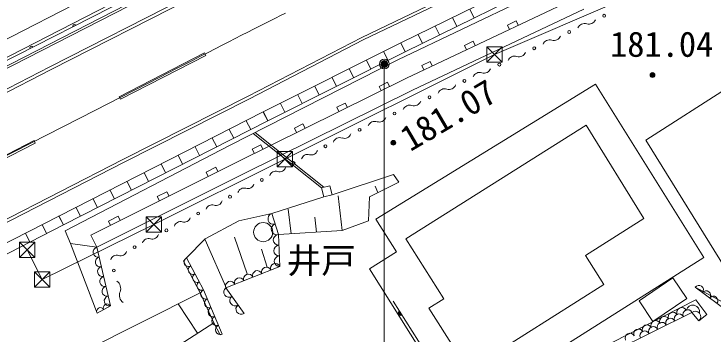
# Model space of a CAD drawing. Units: millimetres, scale not verified. Extents: x 40000 to 680000, y 20000 to 380000.
# Drawn here: x 342446 to 378968, y 267850 to 284593 of the extents above; entities that cross this region are included whole.
import ezdxf
from ezdxf.enums import TextEntityAlignment as Align

# ---------------------------------------------------------------- set-up
doc = ezdxf.new("R2010")
doc.units = ezdxf.units.MM
doc.header["$LTSCALE"] = 1000
doc.linetypes.add('CHAIN', pattern=[18.5, 12, -1.5, 3.5, -1.5])
for name, color, linetype, lineweight in [('M-BGD', 7, 'Continuous', 13), ('M-BMK', 2, 'CHAIN', 13), ('M-STR-STRC', 7, 'Continuous', 13)]:
    doc.layers.add(name, color=color, linetype=linetype, lineweight=lineweight)
doc.styles.add('ＭＳ ゴシック', font='')
doc.styles.get('ＭＳ ゴシック').set_extended_font_data('MS Gothic')

# ---------------------------------------------------------------- blocks, each defined once
blk = doc.blocks.new('filled_dot')
at = {"color": 0, "linetype": 'Continuous', "lineweight": -2, "const_width": 1.25}
blk.add_lwpolyline([(-0.625, 0, 1), (0.625, 0, 1)], format="xyb", close=True, dxfattribs=at)

msp = doc.modelspace()

# ---------------------------------------------------------------- linework, layer by layer
at = {"layer": 'M-BGD', "color": 30}
for p, q in [((385367, 290159), (367521, 282478)), ((367921, 282878), (367121, 282878)), ((367121, 282878), (367121, 282078)), ((367921, 282878), (367121, 282078)), ((367121, 282878), (367921, 282078)), ((367921, 282078), (367921, 282878)), ((367521, 282478), (356583, 277026)), ((367121, 282078), (367921, 282078)), ((356983, 277426), (356183, 277426)), ((356183, 277426), (356183, 276626)), ((356983, 277426), (356183, 276626)), ((356183, 277426), (356983, 276626)), ((356983, 276626), (356983, 277426)), ((356583, 277026), (349746, 273618)), ((356183, 276626), (356983, 276626)), ((350146, 274018), (349346, 274018)), ((349346, 274018), (349346, 273218)), ((350146, 274018), (349346, 273218)), ((349346, 274018), (350146, 273218)), ((350146, 273218), (350146, 274018)), ((349746, 273618), (343914, 270746)), ((349346, 273218), (350146, 273218)), ((343527, 272685), (342727, 272685)), ((342727, 272685), (342727, 271885)), ((343527, 272685), (342727, 271885)), ((342727, 272685), (343527, 271885)), ((343527, 271885), (343527, 272685)), ((343914, 270746), (343127, 272285)), ((342727, 271885), (343527, 271885)), ((344314, 271146), (343514, 271146)), ((343514, 271146), (343514, 270346)), ((344314, 271146), (343514, 270346)), ((343514, 271146), (344314, 270346)), ((344314, 270346), (344314, 271146)), ((343514, 270346), (344314, 270346))]:
    msp.add_line(p, q, dxfattribs=at)
at = {"layer": 'M-BGD'}
for p, q in [((334146, 279220), (353867, 289348)), ((334437, 278425), (353100, 288000)), ((334570, 278021), (353257, 287624)), ((334616, 277932), (353303, 287535)), ((352293, 287380), (334417, 278287)), ((360598, 283376), (366830, 286371)), ((371419, 286502), (362468, 282211)), ((360665, 283241), (366894, 286235)), ((362624, 283084), (368028, 285735)), ((351562, 285529), (344315, 281836)), ((351630, 285395), (344383, 281702)), ((362856, 282618), (368252, 285265)), ((371884, 285486), (362928, 281249)), ((375417, 278006), (386991, 285475)), ((363232, 280619), (372174, 284849)), ((366224, 284850), (366453, 284383)), ((365325, 284409), (365554, 283942)), ((368195, 284017), (368643, 284229)), ((368643, 284229), (368750, 284003)), ((364425, 283967), (364654, 283500)), ((368195, 284017), (368302, 283791)), ((363526, 283526), (363755, 283059)), ((354659, 280304), (360598, 283376)), ((354727, 280171), (360665, 283241)), ((355453, 279482), (362624, 283084)), ((362622, 283083), (362856, 282618)), ((362627, 283085), (362856, 282618)), ((365956, 282958), (366403, 283170)), ((366403, 283170), (366510, 282944)), ((365956, 282958), (366062, 282732)), ((347936, 280281), (352389, 282563)), ((352458, 282430), (348004, 280147)), ((352389, 282563), (352458, 282430)), ((355688, 279018), (362856, 282618)), ((361726, 282633), (361960, 282168)), ((362468, 282211), (353691, 277727)), ((360830, 282183), (361064, 281718)), ((361695, 282157), (361664, 282111)), ((361664, 282111), (361665, 282078)), ((361665, 282078), (361681, 282046)), ((361681, 282046), (361745, 282001)), ((361743, 282174), (361695, 282157)), ((361774, 282173), (361743, 282174)), ((361745, 282001), (361777, 281968)), ((361836, 282144), (361774, 282173)), ((361777, 281968), (361822, 281939)), ((361852, 282111), (361836, 282144)), ((361852, 282078), (361852, 282111)), ((363716, 281899), (364164, 282110)), ((364164, 282110), (364271, 281885)), ((344315, 281836), (333947, 276506)), ((344384, 281703), (334015, 276372)), ((359934, 281732), (360168, 281268)), ((361665, 281866), (361664, 281897)), ((361675, 281841), (361665, 281866)), ((361696, 281813), (361675, 281841)), ((361743, 281798), (361696, 281813)), ((361776, 281798), (361743, 281798)), ((361801, 281805), (361776, 281798)), ((361837, 281828), (361801, 281805)), ((361822, 281939), (361853, 281889)), ((361852, 281861), (361837, 281828)), ((361853, 281889), (361852, 281861)), ((363716, 281899), (363823, 281673)), ((362928, 281249), (354105, 276889)), ((359038, 281282), (359272, 280818)), ((361318, 273887), (372778, 280940)), ((361493, 280819), (361935, 281037)), ((361935, 281037), (362045, 280813)), ((378432, 271887), (372778, 280940)), ((354417, 276263), (363232, 280619)), ((358142, 280832), (358376, 280368)), ((361493, 280819), (361604, 280595)), ((348004, 280147), (347936, 280281)), ((348118, 277005), (354659, 280304)), ((348186, 276871), (354727, 280171)), ((357247, 280382), (357480, 279918)), ((356351, 279932), (356584, 279468)), ((359288, 279729), (359729, 279947)), ((359729, 279947), (359840, 279723)), ((344783, 274057), (355453, 279482)), ((355452, 279481), (355688, 279018)), ((355455, 279482), (355688, 279018)), ((359288, 279729), (359399, 279505)), ((345020, 273594), (355688, 279018)), ((354563, 279029), (354799, 278566)), ((357082, 278639), (357524, 278857)), ((357524, 278857), (357634, 278633)), ((362895, 272865), (372294, 278796)), ((372294, 278796), (375303, 273925)), ((353674, 278577), (353910, 278114)), ((358497, 275527), (354927, 278358)), ((358615, 275560), (355024, 278408)), ((357082, 278639), (357193, 278415)), ((339045, 275719), (343489, 277989)), ((343489, 277989), (343558, 277856)), ((352785, 278125), (353021, 277662)), ((380078, 270472), (375417, 278006)), ((343558, 277856), (339114, 275586)), ((353691, 277727), (345108, 273279)), ((351896, 277673), (352132, 277210)), ((354877, 277549), (355318, 277767)), ((355318, 277767), (355429, 277543)), ((351007, 277222), (351243, 276758)), ((354877, 277549), (354988, 277325)), ((338059, 271842), (348118, 277005)), ((338127, 271709), (348186, 276871)), ((354105, 276889), (346462, 273052)), ((350118, 276770), (350354, 276306)), ((352464, 276345), (352974, 276601)), ((352974, 276601), (353086, 276377)), ((346776, 272426), (354417, 276263)), ((349229, 276318), (349465, 275854)), ((352464, 276345), (352577, 276122)), ((359040, 275165), (362252, 276229)), ((362252, 276229), (362518, 275825)), ((348340, 275866), (348576, 275402)), ((362518, 275825), (360991, 275061)), ((347451, 275414), (347687, 274950)), ((358929, 275634), (358495, 275532)), ((358495, 275532), (358606, 275062)), ((359040, 275165), (358929, 275634)), ((361424, 275278), (361289, 275619)), ((349917, 275066), (350426, 275322)), ((349917, 275066), (350029, 274842)), ((350426, 275322), (350538, 275098)), ((358606, 275062), (355900, 274184)), ((358606, 275062), (359040, 275165)), ((359568, 273308), (359362, 275108)), ((360991, 275061), (360939, 273804)), ((346562, 274962), (346798, 274498)), ((345673, 274510), (345909, 274046)), ((356905, 273130), (356757, 274419)), ((338669, 270919), (344783, 274057)), ((344782, 274057), (345020, 273594)), ((344784, 274058), (345020, 273594)), ((347369, 273787), (347878, 274043)), ((347878, 274043), (347990, 273819)), ((354171, 273806), (355900, 274184)), ((355900, 274184), (356239, 273086)), ((358237, 273217), (358148, 273988)), ((375303, 273925), (372258, 272004)), ((338912, 270460), (345020, 273594)), ((343910, 273609), (344147, 273147)), ((347369, 273787), (347481, 273563)), ((352418, 272859), (354171, 273806)), ((360939, 273804), (359560, 273305)), ((361318, 273887), (362394, 272182)), ((345108, 273279), (345389, 272626)), ((359560, 273305), (356239, 273086)), ((343037, 273161), (343275, 272699)), ((346462, 273052), (346776, 272426)), ((351439, 271867), (352418, 272859)), ((354614, 271039), (353943, 272953)), ((356239, 273086), (356318, 271417)), ((362895, 272865), (364868, 269739)), ((346779, 268985), (345389, 272626)), ((345389, 272626), (346776, 272426)), ((353556, 270233), (352413, 272814)), ((346776, 272426), (347474, 269367)), ((355647, 271383), (355358, 272330)), ((360992, 271307), (362394, 272182)), ((351288, 271696), (351439, 271867)), ((351439, 271867), (352337, 270210)), ((378432, 271887), (365679, 263832)), ((372258, 272004), (373219, 270482)), ((352160, 270046), (351288, 271696)), ((356318, 271417), (353503, 270307)), ((365679, 263832), (360992, 271307)), ((375055, 269640), (376828, 270828)), ((376828, 270828), (377552, 269749)), ((353503, 270307), (354455, 268979)), ((366152, 266023), (373219, 270482)), ((380118, 269189), (377992, 270343)), ((380254, 268656), (377992, 270343)), ((352160, 270046), (344916, 266417)), ((352868, 268492), (352160, 270046)), ((352337, 270210), (353307, 267893)), ((362225, 269611), (365396, 264622)), ((364083, 269254), (364868, 269739)), ((371137, 266187), (378018, 269690)), ((375779, 268560), (375055, 269640)), ((377552, 269749), (375779, 268560)), ((378018, 269690), (378601, 268917)), ((347474, 269367), (346779, 268985)), ((352028, 267949), (351010, 269470)), ((364083, 269254), (366152, 266023)), ((377818, 269030), (371552, 265939)), ((378175, 268588), (377818, 269030)), ((378601, 268917), (378175, 268588)), ((350307, 266839), (352868, 268492)), ((353196, 267855), (352868, 268492)), ((353307, 267893), (353196, 267855))]:
    msp.add_line(p, q, dxfattribs=at)
for centre, radius in [((373237, 284505), 75), ((371414, 283654), 75), ((369591, 282804), 75), ((361766, 281983), 250), ((367768, 281953), 75), ((375759, 281410), 125), ((375759, 281410), 100), ((375759, 281410), 75), ((375759, 281410), 50), ((375759, 281410), 25), ((365945, 281103), 75), ((364122, 280252), 75), ((362299, 279402), 75), ((360476, 278551), 75), ((362239, 277877), 125), ((362239, 277877), 100), ((362239, 277877), 75), ((358693, 277694), 75), ((362239, 277877), 50), ((362239, 277877), 25), ((357034, 276817), 75), ((355374, 275940), 75), ((353715, 275063), 75), ((352056, 274186), 75), ((355447, 273214), 500), ((350396, 273309), 75), ((348737, 272432), 75), ((347654, 271217), 75)]:
    msp.add_circle(centre, radius, dxfattribs=at)
for centre, radius, start, end in [((372441, 284427), 366, 251.6396, 338.3814), ((345590, 283970), 75, 26.9618, 206.9618), ((372210, 283732), 366, 71.6396, 158.3814), ((370618, 283577), 366, 251.6396, 338.3814), ((370387, 282881), 366, 71.6396, 158.3814), ((343355, 282833), 75, 26.9618, 206.9618), ((368564, 282031), 366, 71.6396, 158.3814), ((368795, 282726), 366, 251.6396, 338.3814), ((366972, 281875), 366, 251.6396, 338.3814), ((366741, 281180), 366, 71.6396, 158.3814), ((365149, 281025), 366, 251.6396, 338.3814), ((364918, 280330), 366, 71.6396, 158.3814), ((363095, 279479), 366, 71.6396, 158.3814), ((363326, 280174), 366, 251.6396, 338.3814), ((361502, 279324), 366, 251.6396, 338.3814), ((361272, 278629), 366, 71.6396, 158.3814), ((359679, 278473), 366, 251.6396, 338.3814), ((359449, 277778), 366, 71.6396, 158.3814), ((357761, 276947), 325, 71.6836, 164.0245), ((357966, 277564), 325, 251.6836, 344.0245), ((356306, 276687), 325, 251.6836, 344.0245), ((356102, 276070), 325, 71.6836, 164.0245), ((354443, 275193), 325, 71.6836, 164.0245), ((354647, 275810), 325, 251.6836, 344.0245), ((352988, 274933), 325, 251.6836, 344.0245), ((352783, 274316), 325, 71.6836, 164.0245), ((351328, 274057), 325, 251.6836, 344.0245), ((355985, 273910), 287, 107.1125, 287.1125), ((351124, 273439), 325, 71.6836, 164.0245), ((356154, 273360), 287, 107.1125, 287.1125), ((349464, 272562), 325, 71.6836, 164.0245), ((349669, 273180), 325, 251.6836, 344.0245), ((356252, 272808), 278, 92.7224, 272.7224), ((356278, 272252), 278, 92.7224, 272.7224), ((346834, 272171), 262, 102.8579, 282.8579), ((348009, 272303), 325, 251.6836, 344.0245), ((346950, 271661), 262, 102.8579, 282.8579), ((347805, 271685), 325, 71.6836, 164.0245), ((351552, 271660), 236, 118.4354, 298.4354), ((356305, 271696), 278, 92.7224, 272.7224), ((347067, 271151), 262, 102.8579, 282.8579), ((351776, 271246), 236, 118.4354, 298.4354), ((355614, 271140), 252, 21.5339, 201.5339), ((356083, 271325), 252, 21.5339, 201.5339), ((352000, 270832), 236, 118.4354, 298.4354), ((354676, 270769), 252, 21.5339, 201.5339), ((355145, 270955), 252, 21.5339, 201.5339), ((347183, 270642), 262, 102.8579, 282.8579), ((347541, 270278), 471, 338.1997, 54.2554), ((353737, 270399), 252, 21.5339, 201.5339), ((354206, 270584), 252, 21.5339, 201.5339), ((347299, 270132), 262, 102.8579, 282.8579), ((352225, 270417), 236, 118.4354, 298.4354), ((353661, 270085), 272, 125.6597, 305.6597), ((378181, 270202), 235, 323.2875, 143.2875), ((348416, 269928), 471, 158.1997, 234.2554), ((352434, 269978), 251, 112.7179, 292.7179), ((378558, 269921), 235, 323.2875, 143.2875), ((347416, 269622), 262, 102.8579, 282.8579), ((352628, 269515), 251, 112.7179, 292.7179), ((353979, 269643), 272, 125.6597, 305.6597), ((378935, 269640), 235, 323.2875, 143.2875), ((346952, 269080), 198, 28.8029, 208.8029), ((347300, 269271), 198, 28.8029, 208.8029), ((352822, 269052), 251, 112.7179, 292.7179), ((354296, 269200), 272, 125.6597, 305.6597), ((377286, 269014), 264, 26.3848, 206.3848), ((377865, 269058), 350, 347.9046, 167.9046), ((353016, 268588), 251, 112.7179, 292.7179), ((362621, 268987), 125, 122.4415, 302.4415), ((362621, 268987), 100, 122.4415, 302.4415), ((362621, 268987), 75, 122.4415, 302.4415), ((362621, 268987), 50, 122.4415, 302.4415), ((362621, 268987), 25, 122.4415, 302.4415), ((376376, 268568), 250, 25.9756, 205.9756), ((376825, 268787), 250, 25.9756, 205.9756), ((377146, 268699), 250, 26.2575, 206.2575), ((377594, 268920), 250, 26.2575, 206.2575), ((377996, 268809), 284, 308.9821, 128.982), ((375927, 268350), 250, 25.9756, 205.9756), ((376251, 268257), 250, 26.2575, 206.2575), ((376699, 268478), 250, 26.2575, 206.2575), ((353210, 268125), 251, 112.7179, 292.7179), ((375028, 267912), 250, 25.9756, 205.9756), ((375477, 268131), 250, 25.9756, 205.9756), ((375804, 268036), 250, 26.2575, 206.2575), ((374579, 267693), 250, 25.9756, 205.9756), ((375356, 267816), 250, 26.2575, 206.2575)]:
    msp.add_arc(centre, radius, start, end, dxfattribs=at)
at = {"layer": 'M-BMK'}
for p, q in [((346694, 279582), (350049, 281299)), ((338060, 275164), (346694, 279582))]:
    msp.add_line(p, q, dxfattribs=at)
msp.add_lwpolyline([(350049, 281299), (350952, 281761), (351375, 281978), (351785, 282188), (352183, 282391), (352568, 282587), (352941, 282778), (353302, 282962), (353652, 283141), (353991, 283314), (354320, 283482), (354638, 283644), (354947, 283801), (355246, 283953), (355536, 284100), (355816, 284242), (356088, 284380), (356351, 284514), (356607, 284643)], dxfattribs=at)
at = {"layer": 'M-STR-STRC'}
msp.add_line((361766, 281983), (361766, 246721), dxfattribs=at)

# ---------------------------------------------------------------- block references
at = {"layer": 'M-STR-STRC', "xscale": 160, "yscale": 160, "rotation": 270}
msp.add_blockref('filled_dot', (361766, 281983), dxfattribs=at)

# ---------------------------------------------------------------- texts
at = {"layer": 'M-BGD', "style": 'ＭＳ ゴシック'}
for s, p in [('181.04', (373545, 281964)), ('井戸', (356675, 270684))]:
    msp.add_text(s, height=1320, dxfattribs=at).set_placement(p, align=Align.BOTTOM_LEFT)
msp.add_text('181.07', height=1320, rotation=30.434, dxfattribs=at).set_placement((363316, 277049), align=Align.BOTTOM_LEFT)

doc.saveas('drawing.dxf')
